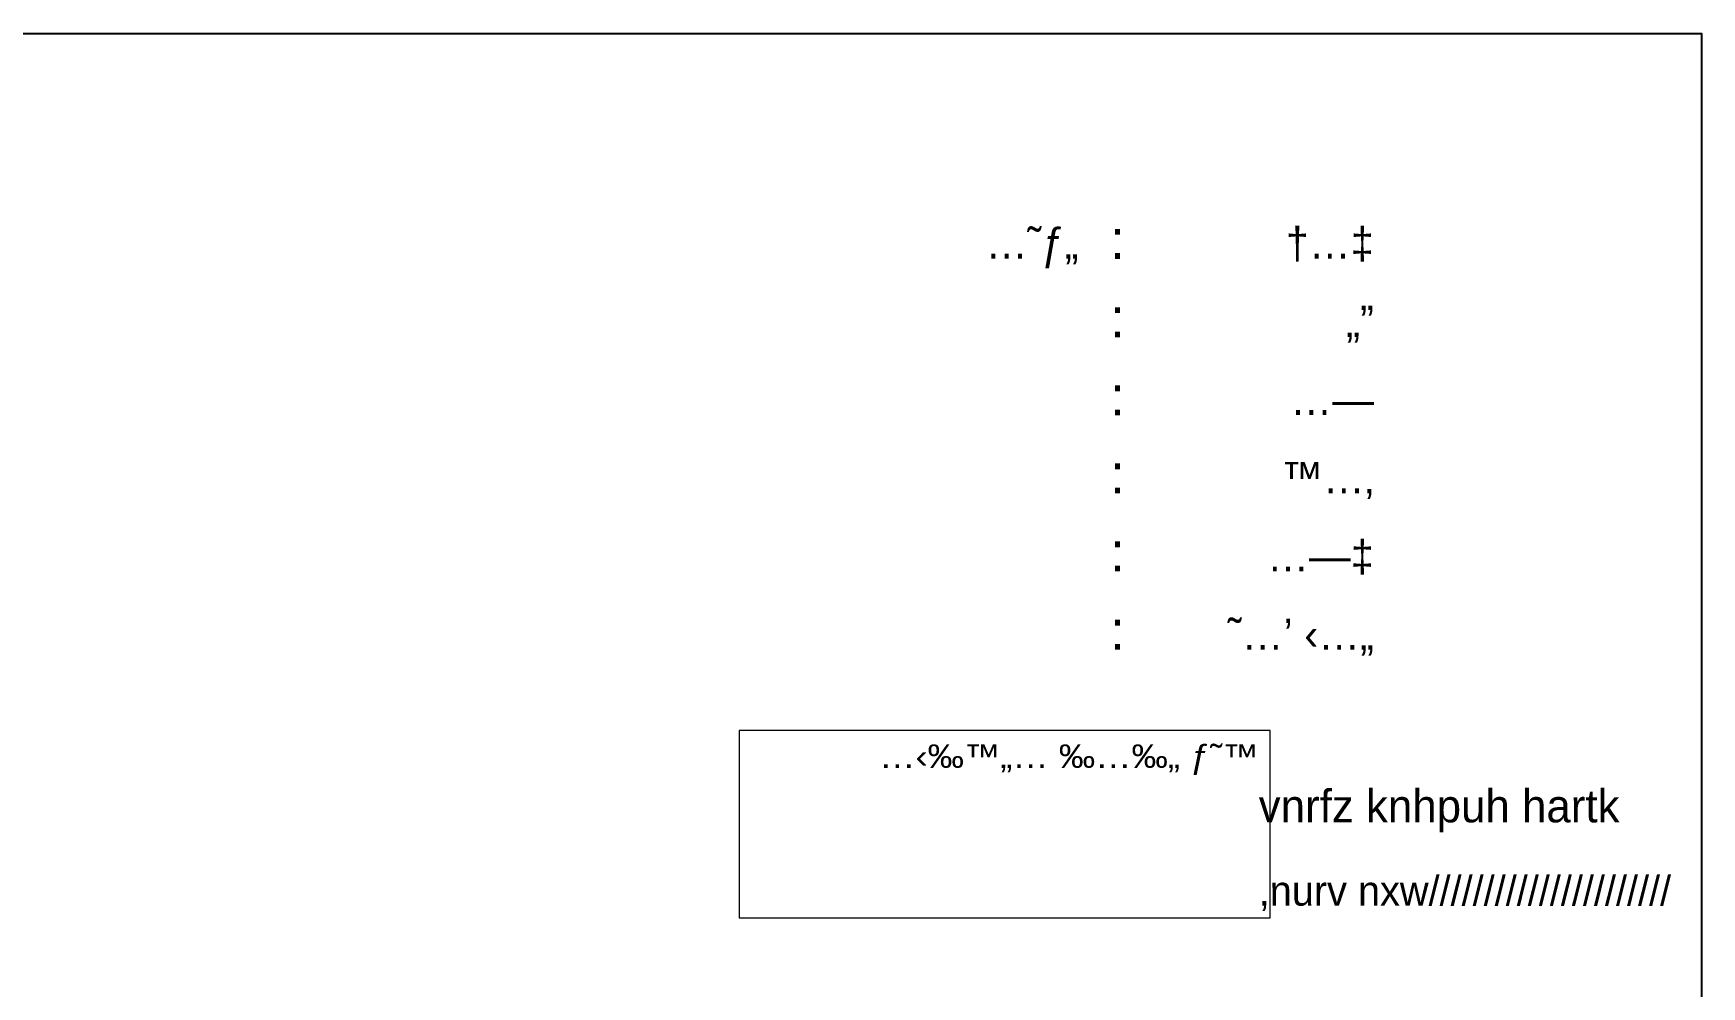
# Model space of a CAD drawing. Header units: millimetres. Extents: x 178072 to 181473, y 610673 to 612173.
# Drawn here: x 179296.1 to 179563.1, y 611270.5 to 611423.2 of the extents above; entities that cross this region are included whole.
import ezdxf
from ezdxf.enums import TextEntityAlignment as Align

# ---------------------------------------------------------------- set-up
doc = ezdxf.new("R2010")
doc.units = ezdxf.units.MM
doc.header["$LTSCALE"] = 6
for name, color, linetype in [('REMARKS', 7, 'Continuous'), ('TR_GILAYON', 7, 'Continuous'), ('TR_GILYON', 7, 'Continuous')]:
    doc.layers.add(name, color=color, linetype=linetype)
doc.layers.add('T', color=6, linetype='Continuous', lineweight=15)
doc.styles.add('HEBTEXT', font='HEBTXT.SHX')
doc.styles.add('style1', font='tovana02.shx')
doc.styles.add('style2', font='mirym.shx')

# ---------------------------------------------------------------- blocks, each defined once
blk = doc.blocks.new('RISH-MAX')
at = {"layer": 'TR_GILAYON'}
blk.add_lwpolyline([(0, 0), (0, 600), (700, 600), (700, 0)], close=True, dxfattribs=at)

msp = doc.modelspace()

# ---------------------------------------------------------------- linework, layer by layer
at = {"layer": 'T'}
msp.add_lwpolyline([(179409.0820337065, 611281.5317339544), (179494.0820337065, 611281.5317339544), (179494.0820337065, 611311.5317339544), (179409.0820337065, 611311.5317339544)], close=True, dxfattribs=at)

# ---------------------------------------------------------------- block references
at = {"layer": 'TR_GILYON', "xscale": 1.25, "yscale": 1.25, "zscale": 1.25}
msp.add_blockref('RISH-MAX', (178688.1272096555, 610673.1746157232), dxfattribs=at)

# ---------------------------------------------------------------- texts
at = {"layer": 'REMARKS', "style": 'HEBTEXT'}
msp.add_text('…˜ƒ„', height=5, dxfattribs=at).set_placement((179463.3956561612, 611387.106057116), align=Align.RIGHT)
at = {"layer": 'REMARKS', "ltscale": 0.5, "style": 'HEBTEXT'}
for s, height, p in [(':', 6.25, (179470.7842285596, 611387.0654287544)), ('†…‡', 5, (179510.6741285596, 611387.1060571158)), (':', 6.25, (179470.7842285596, 611374.4880728355)), ('„”', 5, (179510.6741285596, 611374.5642726126)), (':', 6.25, (179470.7842285596, 611361.9931330952)), ('…—', 5, (179510.6741285596, 611362.0791779205)), ('™…‚', 5, (179510.6741285596, 611349.5373934171)), (':', 6.25, (179470.7842285596, 611349.4981916087)), (':', 6.25, (179470.7842285596, 611337.0032501222)), ('…—‡', 5, (179510.6741285596, 611337.0032501222)), (':', 6.25, (179470.7842285596, 611324.4691068273)), ('˜…’ ‹…„', 5, (179510.6741285596, 611324.4691068273))]:
    msp.add_text(s, height=height, dxfattribs=at).set_placement(p, align=Align.RIGHT)
at = {"layer": 'T', "style": 'style1', "width": 1.16}
msp.add_text('…‹‰™„… ‰…‰„ ƒ˜™', height=3.75, dxfattribs=at).set_placement((179492.2318848257, 611305.5545292181), align=Align.RIGHT)
at = {"layer": 'T', "style": 'style2'}
for s, height, p in [('vnrfz knhpuh hartk', 5.25, (179492.2318848257, 611296.8266354186)), (',nurv nxw//////////////////////', 4.75, (179492.2318848257, 611283.4967188243))]:
    msp.add_text(s, height=height, dxfattribs=at).set_placement(p)

doc.saveas('drawing.dxf')
